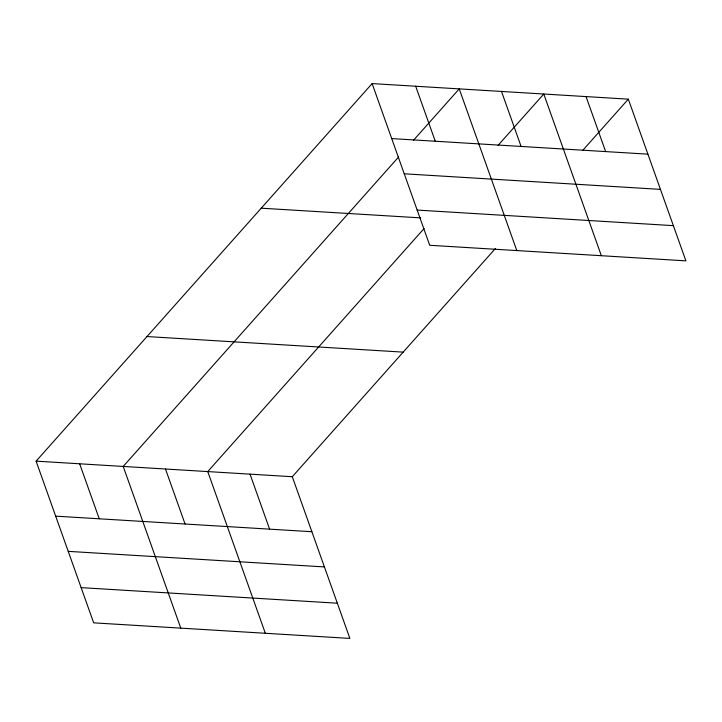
<?xml version="1.0" encoding="UTF-8"?>
<svg xmlns="http://www.w3.org/2000/svg" width="722" height="722" viewBox="0 0 722 722"><rect width="100%" height="100%" fill="white"/><g stroke="black" fill="none" stroke-linecap="round" stroke-linejoin="round"><path stroke-width="1.08" d="M495.463 248.44L292.293 476.719L349.872 638.41L93.679 622.842L36.1 461.15L372.128 83.59L628.321 99.158L685.9 260.85L429.707 245.281L372.128 83.59M398.544 157.071L123.209 466.439L180.78 628.131M413.535 140.239L459.237 88.887L516.808 250.579M424.103 228.495L207.746 471.583L265.326 633.266M498.072 145.375L543.783 94.022L601.354 255.714M582.618 150.51L628.321 99.158M391.712 138.588L647.905 154.156M404.257 173.803L660.449 189.372M417.172 210.075L673.364 225.643M261.238 208.189L420.655 217.873M146.99 336.551L403.183 352.128M36.1 461.15L292.293 476.719M55.684 516.149L311.877 531.717M68.22 551.355L324.413 566.923M81.135 587.636L337.336 603.204M586.056 96.595L605.641 151.593M501.51 91.45L521.094 146.458M415.682 86.243L435.267 141.241M250.02 474.146L269.604 529.145M165.482 469.011L185.067 524.01M79.655 463.795L99.239 518.793"/></g></svg>
